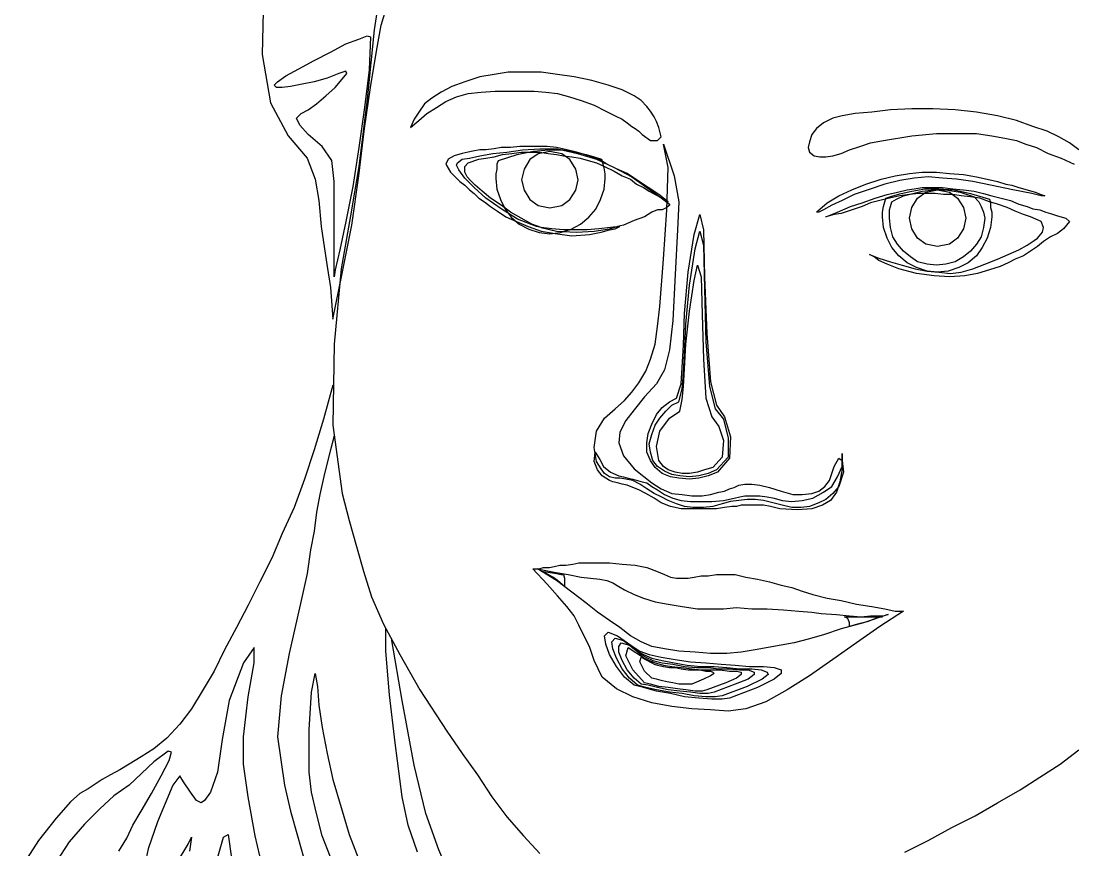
# Model space of a CAD drawing. Header units: millimetres. Extents: x -1576.77 to -1576.16, y 1849.65 to 1851.33.
# Drawn here: x -1576.5653 to -1576.3948, y 1851.0881 to 1851.2225 of the extents above; entities that cross this region are included whole.
import ezdxf

# ---------------------------------------------------------------- set-up
doc = ezdxf.new("R2010")
doc.units = ezdxf.units.MM
doc.header["$LTSCALE"] = 10
doc.layers.add('Humanos', color=2, linetype='Continuous')

msp = doc.modelspace()

# ---------------------------------------------------------------- linework, layer by layer
at = {"layer": 'Humanos'}
for points in [[(-1576.52601, 1851.22637), (-1576.5262, 1851.21702), (-1576.52486, 1851.2092), (-1576.522, 1851.20386), (-1576.51894, 1851.20023), (-1576.51762, 1851.1968), (-1576.51704, 1851.19337), (-1576.51665, 1851.18917), (-1576.51608, 1851.18555), (-1576.5157, 1851.18268), (-1576.51513, 1851.17925), (-1576.51475, 1851.1741)], [(-1576.50731, 1851.22599), (-1576.50807, 1851.22103), (-1576.50921, 1851.20977), (-1576.51055, 1851.19889), (-1576.51189, 1851.19088), (-1576.51342, 1851.1823), (-1576.51456, 1851.17009), (-1576.51475, 1851.15692), (-1576.51322, 1851.14586), (-1576.51208, 1851.14147), (-1576.51093, 1851.13728), (-1576.50979, 1851.13327), (-1576.50846, 1851.12907), (-1576.50655, 1851.12468), (-1576.50388, 1851.11972), (-1576.50063, 1851.114), (-1576.49625, 1851.10733), (-1576.49376, 1851.1037), (-1576.49128, 1851.10026), (-1576.48899, 1851.09664), (-1576.48652, 1851.0934), (-1576.48384, 1851.09034), (-1576.48117, 1851.08748)], [(-1576.51475, 1851.1741), (-1576.51322, 1851.18154), (-1576.5117, 1851.18936), (-1576.51055, 1851.19737), (-1576.5096, 1851.20501), (-1576.50864, 1851.21168), (-1576.50769, 1851.2176), (-1576.50693, 1851.22179), (-1576.50617, 1851.22427)], [(-1576.50864, 1851.21989), (-1576.50884, 1851.21454), (-1576.5096, 1851.20844), (-1576.51055, 1851.20195), (-1576.5115, 1851.19565), (-1576.51265, 1851.18993), (-1576.51361, 1851.18535), (-1576.51437, 1851.18211), (-1576.51456, 1851.18097), (-1576.51456, 1851.1905), (-1576.51456, 1851.19642), (-1576.51494, 1851.19985), (-1576.51647, 1851.20214), (-1576.51876, 1851.20405), (-1576.52009, 1851.20558), (-1576.52066, 1851.20672), (-1576.5199, 1851.20748), (-1576.51876, 1851.20805), (-1576.51742, 1851.20901), (-1576.5159, 1851.21034), (-1576.51437, 1851.21168), (-1576.51322, 1851.21302), (-1576.51246, 1851.21397), (-1576.51265, 1851.21435), (-1576.51379, 1851.21397), (-1576.5157, 1851.21321), (-1576.5178, 1851.21263), (-1576.51971, 1851.21225), (-1576.52162, 1851.21187), (-1576.52295, 1851.21168), (-1576.52391, 1851.21168), (-1576.52429, 1851.21206), (-1576.52372, 1851.21263), (-1576.52238, 1851.21359), (-1576.52028, 1851.21473), (-1576.5178, 1851.21607), (-1576.51513, 1851.2174), (-1576.51265, 1851.21874), (-1576.51055, 1851.2195), (-1576.50921, 1851.22008), (-1576.50864, 1851.21989)], [(-1576.50216, 1851.20519), (-1576.50082, 1851.20634), (-1576.49949, 1851.20748), (-1576.49796, 1851.20844), (-1576.49643, 1851.20939), (-1576.49472, 1851.21016), (-1576.49281, 1851.21073), (-1576.49071, 1851.21092), (-1576.48842, 1851.21111), (-1576.48613, 1851.21111), (-1576.48403, 1851.21111), (-1576.48212, 1851.21111), (-1576.48022, 1851.21092), (-1576.47831, 1851.21073), (-1576.4764, 1851.21016), (-1576.4745, 1851.20958), (-1576.47239, 1851.20882), (-1576.47049, 1851.20787), (-1576.46897, 1851.2071), (-1576.46783, 1851.20653), (-1576.46706, 1851.20596), (-1576.4663, 1851.20538), (-1576.46573, 1851.20501), (-1576.46516, 1851.20462), (-1576.46459, 1851.20405), (-1576.46325, 1851.20309), (-1576.4621, 1851.20309), (-1576.46153, 1851.20367), (-1576.46191, 1851.20519), (-1576.4623, 1851.20615), (-1576.46267, 1851.20691), (-1576.46325, 1851.20787), (-1576.46382, 1851.20863), (-1576.46477, 1851.20958), (-1576.46591, 1851.21034), (-1576.46783, 1851.2113), (-1576.47011, 1851.21206), (-1576.47278, 1851.21282), (-1576.47564, 1851.2134), (-1576.47831, 1851.21378), (-1576.48098, 1851.21416), (-1576.48366, 1851.21416), (-1576.48632, 1851.21416), (-1576.48861, 1851.21378), (-1576.4909, 1851.2134), (-1576.49338, 1851.21263), (-1576.49548, 1851.21187), (-1576.4972, 1851.21092), (-1576.49872, 1851.20996), (-1576.49987, 1851.20901), (-1576.50082, 1851.20767), (-1576.50159, 1851.20653), (-1576.50216, 1851.20519)], [(-1576.3938, 1851.20157), (-1576.39533, 1851.20272), (-1576.39704, 1851.20367), (-1576.39896, 1851.20462), (-1576.40124, 1851.20538), (-1576.40391, 1851.20634), (-1576.40697, 1851.2071), (-1576.4104, 1851.20767), (-1576.41383, 1851.20805), (-1576.41746, 1851.20825), (-1576.42089, 1851.20825), (-1576.42433, 1851.20805), (-1576.42738, 1851.20767), (-1576.43005, 1851.20748), (-1576.43215, 1851.2071), (-1576.43367, 1851.20672), (-1576.4352, 1851.20596), (-1576.43635, 1851.20501), (-1576.43711, 1851.20405), (-1576.43749, 1851.2029), (-1576.43768, 1851.20195), (-1576.43749, 1851.20118), (-1576.43673, 1851.20061)], [(-1576.43673, 1851.20061), (-1576.43578, 1851.20043), (-1576.43482, 1851.20043), (-1576.43367, 1851.20061), (-1576.43234, 1851.201), (-1576.431, 1851.20157), (-1576.42929, 1851.20214), (-1576.42757, 1851.20272), (-1576.42547, 1851.20309), (-1576.42089, 1851.20386), (-1576.41689, 1851.20424), (-1576.41345, 1851.20424), (-1576.4104, 1851.20424), (-1576.40792, 1851.20386), (-1576.40582, 1851.20347), (-1576.40391, 1851.20309), (-1576.40239, 1851.20252), (-1576.40067, 1851.20195), (-1576.39876, 1851.201), (-1576.39667, 1851.20023), (-1576.39456, 1851.19928)], [(-1576.46039, 1851.19317), (-1576.46191, 1851.19432), (-1576.46363, 1851.19546), (-1576.46534, 1851.1966), (-1576.46706, 1851.19775), (-1576.46878, 1851.19852), (-1576.47031, 1851.19928), (-1576.47164, 1851.20004), (-1576.47278, 1851.20043), (-1576.47393, 1851.20081), (-1576.47526, 1851.20118), (-1576.47679, 1851.20157), (-1576.4785, 1851.20195), (-1576.48003, 1851.20214), (-1576.48174, 1851.20214), (-1576.48308, 1851.20214), (-1576.48441, 1851.20214), (-1576.48594, 1851.20195), (-1576.48747, 1851.20195), (-1576.48861, 1851.20176), (-1576.48995, 1851.20157), (-1576.4909, 1851.20157), (-1576.49205, 1851.20138), (-1576.49281, 1851.20118), (-1576.49376, 1851.201), (-1576.4951, 1851.20061), (-1576.49605, 1851.20004), (-1576.49643, 1851.19928), (-1576.49567, 1851.19794), (-1576.49491, 1851.19718), (-1576.49414, 1851.19642), (-1576.49338, 1851.19585), (-1576.49262, 1851.19508), (-1576.49185, 1851.19451), (-1576.4911, 1851.19374), (-1576.49014, 1851.19317), (-1576.48918, 1851.19241), (-1576.48804, 1851.19165), (-1576.4867, 1851.1907), (-1576.48498, 1851.18993), (-1576.48308, 1851.18917), (-1576.48098, 1851.18841), (-1576.47869, 1851.18802), (-1576.47602, 1851.18764), (-1576.47316, 1851.18784), (-1576.47125, 1851.18821), (-1576.46992, 1851.18859), (-1576.46897, 1851.18879), (-1576.4682, 1851.18917), (-1576.46974, 1851.18898), (-1576.47164, 1851.18879), (-1576.47354, 1851.18859), (-1576.47545, 1851.18859), (-1576.47736, 1851.18859), (-1576.47926, 1851.18879), (-1576.48098, 1851.18898), (-1576.48251, 1851.18955), (-1576.48423, 1851.1905), (-1576.48594, 1851.19145), (-1576.48747, 1851.1926), (-1576.48918, 1851.19374), (-1576.49052, 1851.19489), (-1576.49167, 1851.19585), (-1576.49243, 1851.1966), (-1576.493, 1851.19718), (-1576.49338, 1851.19794), (-1576.49338, 1851.19889), (-1576.49281, 1851.19947), (-1576.4911, 1851.20004), (-1576.48995, 1851.20023), (-1576.48861, 1851.20043), (-1576.48727, 1851.20081), (-1576.48575, 1851.201), (-1576.48423, 1851.20118), (-1576.4827, 1851.20118), (-1576.48117, 1851.20118), (-1576.47983, 1851.201), (-1576.4785, 1851.20081), (-1576.47736, 1851.20061), (-1576.47602, 1851.20043), (-1576.47468, 1851.20023), (-1576.47335, 1851.19985), (-1576.47202, 1851.19947), (-1576.47069, 1851.19889), (-1576.46916, 1851.19814), (-1576.46783, 1851.19737), (-1576.46649, 1851.1968), (-1576.46554, 1851.19603), (-1576.46439, 1851.19546), (-1576.46344, 1851.19489), (-1576.46248, 1851.19432), (-1576.46134, 1851.19374), (-1576.46039, 1851.19317)], [(-1576.48098, 1851.18898), (-1576.48174, 1851.18917), (-1576.4848, 1851.19031), (-1576.48747, 1851.19203), (-1576.48995, 1851.19374), (-1576.49185, 1851.19546), (-1576.49338, 1851.19699), (-1576.49434, 1851.19832), (-1576.49472, 1851.19909), (-1576.49453, 1851.19947), (-1576.49376, 1851.20004), (-1576.49262, 1851.20023), (-1576.4909, 1851.20061), (-1576.48881, 1851.201), (-1576.48652, 1851.20118), (-1576.48403, 1851.20157), (-1576.48117, 1851.20176), (-1576.47831, 1851.20176), (-1576.47507, 1851.201), (-1576.47202, 1851.20004), (-1576.46916, 1851.19871), (-1576.4663, 1851.19718), (-1576.46382, 1851.19546), (-1576.46172, 1851.19394)], [(-1576.48795, 1851.1998), (-1576.48815, 1851.19923), (-1576.48815, 1851.19846), (-1576.48833, 1851.1977), (-1576.48833, 1851.19694), (-1576.48815, 1851.19522), (-1576.48758, 1851.1935), (-1576.48681, 1851.19198), (-1576.48586, 1851.19064), (-1576.48452, 1851.1895), (-1576.483, 1851.18873), (-1576.48128, 1851.18816), (-1576.47956, 1851.18797), (-1576.47785, 1851.18816), (-1576.47613, 1851.18873), (-1576.4746, 1851.1895), (-1576.47327, 1851.19064), (-1576.47212, 1851.19198), (-1576.47136, 1851.1935), (-1576.47078, 1851.19522), (-1576.47059, 1851.19694), (-1576.47059, 1851.1977), (-1576.47078, 1851.19865), (-1576.47098, 1851.19942), (-1576.47116, 1851.19999), (-1576.47231, 1851.20037), (-1576.47365, 1851.20075), (-1576.47536, 1851.20114), (-1576.47746, 1851.20152), (-1576.47975, 1851.20152), (-1576.48223, 1851.20132), (-1576.4849, 1851.20075), (-1576.48795, 1851.1998)], [(-1576.47499, 1851.19674), (-1576.47536, 1851.19846), (-1576.47631, 1851.19999), (-1576.47765, 1851.20094), (-1576.47956, 1851.20132), (-1576.48146, 1851.20094), (-1576.4828, 1851.19999), (-1576.48375, 1851.19846), (-1576.48414, 1851.19674), (-1576.48375, 1851.19503), (-1576.4828, 1851.1935), (-1576.48146, 1851.19255), (-1576.47956, 1851.19217), (-1576.47765, 1851.19255), (-1576.47631, 1851.1935), (-1576.47536, 1851.19503), (-1576.47499, 1851.19674)], [(-1576.46115, 1851.20252), (-1576.45943, 1851.19737), (-1576.45867, 1851.19317), (-1576.45886, 1851.18859), (-1576.45924, 1851.18135), (-1576.45962, 1851.17391), (-1576.46019, 1851.16913), (-1576.46096, 1851.16589), (-1576.4623, 1851.16361), (-1576.4642, 1851.1615), (-1576.46591, 1851.15941), (-1576.46725, 1851.15769), (-1576.4682, 1851.15578), (-1576.4684, 1851.15406), (-1576.46763, 1851.15197), (-1576.46591, 1851.14987), (-1576.46305, 1851.14758), (-1576.46153, 1851.14662), (-1576.45981, 1851.14586), (-1576.4581, 1851.14567), (-1576.45657, 1851.14548), (-1576.45485, 1851.14548), (-1576.45352, 1851.14567), (-1576.45218, 1851.14605), (-1576.45123, 1851.14624), (-1576.45046, 1851.14662), (-1576.4497, 1851.14681), (-1576.44894, 1851.14719), (-1576.44798, 1851.14739), (-1576.44684, 1851.14739), (-1576.44551, 1851.14719), (-1576.44398, 1851.14681), (-1576.44207, 1851.14624), (-1576.44016, 1851.14567), (-1576.43864, 1851.14567), (-1576.43711, 1851.14586), (-1576.43596, 1851.14624), (-1576.43501, 1851.14701), (-1576.43424, 1851.14796), (-1576.43387, 1851.1491), (-1576.43349, 1851.15025), (-1576.43272, 1851.15159), (-1576.43215, 1851.1512), (-1576.43195, 1851.1493), (-1576.43272, 1851.14701), (-1576.43367, 1851.14586), (-1576.43482, 1851.1449), (-1576.43596, 1851.14433), (-1576.43749, 1851.14376), (-1576.43882, 1851.14357), (-1576.44035, 1851.14357), (-1576.44188, 1851.14395), (-1576.4434, 1851.14433), (-1576.44493, 1851.14472), (-1576.44627, 1851.1449), (-1576.4476, 1851.1449), (-1576.44894, 1851.14472), (-1576.45027, 1851.14453), (-1576.45161, 1851.14415), (-1576.45314, 1851.14376), (-1576.45466, 1851.14357), (-1576.45638, 1851.14357), (-1576.45772, 1851.14376), (-1576.45905, 1851.14415), (-1576.46039, 1851.14472), (-1576.46153, 1851.14529), (-1576.46267, 1851.14586), (-1576.46382, 1851.14662), (-1576.46496, 1851.14739), (-1576.46611, 1851.14796), (-1576.46725, 1851.14815), (-1576.4682, 1851.14834), (-1576.46897, 1851.14834), (-1576.46992, 1851.14853), (-1576.47069, 1851.1491), (-1576.47125, 1851.14987), (-1576.47202, 1851.15102), (-1576.47239, 1851.1533), (-1576.47202, 1851.15597), (-1576.47069, 1851.15807), (-1576.46897, 1851.1596), (-1576.46745, 1851.16093), (-1576.4663, 1851.16227), (-1576.46516, 1851.16379), (-1576.46401, 1851.1657), (-1576.46325, 1851.16761), (-1576.46248, 1851.17009), (-1576.4621, 1851.17295), (-1576.46172, 1851.1762), (-1576.46115, 1851.18383), (-1576.46058, 1851.19184), (-1576.46039, 1851.19871), (-1576.46115, 1851.20252)], [(-1576.43615, 1851.19165), (-1576.43463, 1851.19299), (-1576.43272, 1851.19413), (-1576.43063, 1851.19508), (-1576.42834, 1851.19603), (-1576.42585, 1851.1968), (-1576.42356, 1851.19737), (-1576.42127, 1851.19775), (-1576.41918, 1851.19794), (-1576.41689, 1851.19794), (-1576.41479, 1851.19775), (-1576.4125, 1851.19757), (-1576.4104, 1851.19718), (-1576.40868, 1851.1968), (-1576.40697, 1851.19642), (-1576.40563, 1851.19603), (-1576.40468, 1851.19585), (-1576.40353, 1851.19546), (-1576.40219, 1851.19508), (-1576.40086, 1851.1947), (-1576.39991, 1851.19432), (-1576.39933, 1851.19413), (-1576.39991, 1851.19413), (-1576.40143, 1851.19451), (-1576.40448, 1851.19508), (-1576.40811, 1851.19585), (-1576.41097, 1851.19642), (-1576.41364, 1851.1968), (-1576.41593, 1851.19699), (-1576.41822, 1851.19718), (-1576.42051, 1851.19699), (-1576.4228, 1851.1966), (-1576.42528, 1851.19603), (-1576.42795, 1851.19508), (-1576.43024, 1851.19432), (-1576.43215, 1851.19337), (-1576.43387, 1851.1926), (-1576.4352, 1851.19184), (-1576.43596, 1851.19145), (-1576.43635, 1851.19145), (-1576.43615, 1851.19165)], [(-1576.43482, 1851.1907), (-1576.43291, 1851.19145), (-1576.43081, 1851.19241), (-1576.42891, 1851.19299), (-1576.4268, 1851.19374), (-1576.4249, 1851.19432), (-1576.42318, 1851.1947), (-1576.42165, 1851.19508), (-1576.42051, 1851.19528), (-1576.41918, 1851.19546), (-1576.41765, 1851.19546), (-1576.41593, 1851.19546), (-1576.41421, 1851.19528), (-1576.4125, 1851.19508), (-1576.41078, 1851.19489), (-1576.40926, 1851.19451), (-1576.40792, 1851.19413), (-1576.4064, 1851.19374), (-1576.40487, 1851.19337), (-1576.40353, 1851.19279), (-1576.40219, 1851.19241), (-1576.40124, 1851.19203), (-1576.4001, 1851.19184), (-1576.39914, 1851.19145), (-1576.39838, 1851.19127), (-1576.39724, 1851.19088), (-1576.3959, 1851.1905), (-1576.39533, 1851.18993), (-1576.39628, 1851.18879), (-1576.39724, 1851.18802), (-1576.39838, 1851.18745), (-1576.39953, 1851.18669), (-1576.40048, 1851.18593), (-1576.40162, 1851.18516), (-1576.40277, 1851.1844), (-1576.40411, 1851.18383), (-1576.40525, 1851.18326), (-1576.40658, 1851.18268), (-1576.4083, 1851.18211), (-1576.41021, 1851.18154), (-1576.41231, 1851.18115), (-1576.41479, 1851.18097), (-1576.41727, 1851.18115), (-1576.42013, 1851.18154), (-1576.42299, 1851.1823), (-1576.4249, 1851.18306), (-1576.42623, 1851.18364), (-1576.427, 1851.18421), (-1576.42776, 1851.18459), (-1576.42623, 1851.18401), (-1576.42433, 1851.18344), (-1576.42242, 1851.18287), (-1576.42032, 1851.1823), (-1576.41841, 1851.18192), (-1576.4165, 1851.18173), (-1576.4146, 1851.18154), (-1576.41288, 1851.18173), (-1576.41097, 1851.1823), (-1576.40906, 1851.18306), (-1576.40697, 1851.18383), (-1576.40525, 1851.18459), (-1576.40353, 1851.18535), (-1576.40219, 1851.18612), (-1576.40105, 1851.18688), (-1576.40048, 1851.18726), (-1576.39971, 1851.18821), (-1576.39953, 1851.18898), (-1576.39991, 1851.18993), (-1576.40162, 1851.1907), (-1576.40277, 1851.19108), (-1576.40411, 1851.19165), (-1576.40544, 1851.19222), (-1576.40697, 1851.19279), (-1576.4083, 1851.19317), (-1576.40983, 1851.19374), (-1576.41135, 1851.19394), (-1576.41288, 1851.19413), (-1576.41421, 1851.19432), (-1576.41574, 1851.19432), (-1576.41707, 1851.19451), (-1576.41841, 1851.19451), (-1576.41975, 1851.19451), (-1576.42127, 1851.19432), (-1576.4228, 1851.19413), (-1576.42451, 1851.19374), (-1576.42605, 1851.19337), (-1576.42757, 1851.19299), (-1576.42891, 1851.19241), (-1576.43005, 1851.19203), (-1576.4312, 1851.19165), (-1576.43234, 1851.19127), (-1576.43349, 1851.19108), (-1576.43482, 1851.1907)], [(-1576.4083, 1851.19356), (-1576.40811, 1851.19299), (-1576.40811, 1851.19222), (-1576.40792, 1851.19145), (-1576.40792, 1851.1907), (-1576.40811, 1851.18898), (-1576.40868, 1851.18726), (-1576.40945, 1851.18573), (-1576.4104, 1851.1844), (-1576.41174, 1851.18326), (-1576.41326, 1851.18249), (-1576.41498, 1851.18192), (-1576.4167, 1851.18173), (-1576.41841, 1851.18192), (-1576.42013, 1851.18249), (-1576.42165, 1851.18326), (-1576.42299, 1851.1844), (-1576.42414, 1851.18573), (-1576.4249, 1851.18726), (-1576.42547, 1851.18898), (-1576.42566, 1851.1907), (-1576.42566, 1851.19145), (-1576.42547, 1851.19241), (-1576.42528, 1851.19317), (-1576.42509, 1851.19374), (-1576.42394, 1851.19413), (-1576.42261, 1851.19451), (-1576.42089, 1851.19489), (-1576.41879, 1851.19528), (-1576.4165, 1851.19528), (-1576.41403, 1851.19508), (-1576.41135, 1851.19451), (-1576.4083, 1851.19356)], [(-1576.42451, 1851.1905), (-1576.42451, 1851.19127), (-1576.42451, 1851.19184), (-1576.42433, 1851.19241), (-1576.42414, 1851.19317), (-1576.42337, 1851.19356), (-1576.42223, 1851.19413), (-1576.4207, 1851.19451), (-1576.41918, 1851.19489), (-1576.41727, 1851.19508), (-1576.41536, 1851.19508), (-1576.41307, 1851.1947), (-1576.41078, 1851.19394), (-1576.41002, 1851.19317), (-1576.40963, 1851.19241), (-1576.40926, 1851.19145), (-1576.40906, 1851.1905), (-1576.40926, 1851.18898), (-1576.40963, 1851.18745), (-1576.4104, 1851.1863), (-1576.41135, 1851.18516), (-1576.4125, 1851.18421), (-1576.41383, 1851.18344), (-1576.41536, 1851.18306), (-1576.41689, 1851.18287), (-1576.41841, 1851.18306), (-1576.41994, 1851.18344), (-1576.42108, 1851.18421), (-1576.42223, 1851.18516), (-1576.42318, 1851.1863), (-1576.42394, 1851.18745), (-1576.42433, 1851.18898), (-1576.42451, 1851.1905)], [(-1576.42127, 1851.1905), (-1576.42089, 1851.19222), (-1576.41994, 1851.19374), (-1576.41861, 1851.1947), (-1576.4167, 1851.19508), (-1576.41479, 1851.1947), (-1576.41345, 1851.19374), (-1576.4125, 1851.19222), (-1576.41212, 1851.1905), (-1576.4125, 1851.18879), (-1576.41345, 1851.18726), (-1576.41479, 1851.1863), (-1576.4167, 1851.18593), (-1576.41861, 1851.1863), (-1576.41994, 1851.18726), (-1576.42089, 1851.18879), (-1576.42127, 1851.1905)], [(-1576.46172, 1851.19394), (-1576.46172, 1851.19394), (-1576.46019, 1851.19279), (-1576.46019, 1851.1926), (-1576.46058, 1851.19222), (-1576.46134, 1851.19184), (-1576.4621, 1851.19184), (-1576.46305, 1851.19145), (-1576.4642, 1851.1907), (-1576.46591, 1851.19013), (-1576.46763, 1851.18936), (-1576.46859, 1851.18917), (-1576.46859, 1851.18917)], [(-1576.45256, 1851.16017), (-1576.45123, 1851.15826), (-1576.45027, 1851.15502), (-1576.45046, 1851.15159), (-1576.45237, 1851.1493), (-1576.4539, 1851.14873), (-1576.45543, 1851.14834), (-1576.45695, 1851.14815), (-1576.45867, 1851.14834), (-1576.46001, 1851.14853), (-1576.46134, 1851.1491), (-1576.46248, 1851.15005), (-1576.46325, 1851.1512), (-1576.46382, 1851.15254), (-1576.46382, 1851.15406), (-1576.46363, 1851.15559), (-1576.46305, 1851.15712), (-1576.4623, 1851.15864), (-1576.46134, 1851.15978), (-1576.46019, 1851.16074), (-1576.45905, 1851.16132), (-1576.45829, 1851.16361), (-1576.4581, 1851.16627), (-1576.4579, 1851.1699), (-1576.45772, 1851.17505), (-1576.45714, 1851.18173), (-1576.45619, 1851.18784), (-1576.45523, 1851.19108), (-1576.45466, 1851.18859), (-1576.45447, 1851.18097), (-1576.45409, 1851.17181), (-1576.45352, 1851.16398), (-1576.45256, 1851.16017)], [(-1576.48098, 1851.18898), (-1576.48098, 1851.18898), (-1576.4785, 1851.18841), (-1576.47526, 1851.18821), (-1576.47239, 1851.18841), (-1576.46992, 1851.18879), (-1576.46859, 1851.18917), (-1576.46859, 1851.18917)], [(-1576.45275, 1851.1596), (-1576.45142, 1851.15788), (-1576.45066, 1851.15483), (-1576.45066, 1851.15177), (-1576.45256, 1851.14968), (-1576.4539, 1851.1491), (-1576.45543, 1851.14873), (-1576.45695, 1851.14853), (-1576.45847, 1851.14873), (-1576.45981, 1851.14891), (-1576.46096, 1851.14948), (-1576.4621, 1851.15025), (-1576.46287, 1851.1512), (-1576.46325, 1851.15254), (-1576.46344, 1851.15388), (-1576.46305, 1851.1554), (-1576.46248, 1851.15692), (-1576.46172, 1851.15807), (-1576.46076, 1851.15921), (-1576.45981, 1851.16017), (-1576.45867, 1851.16074), (-1576.4581, 1851.16284), (-1576.4579, 1851.16532), (-1576.45772, 1851.16856), (-1576.45752, 1851.17333), (-1576.45695, 1851.17963), (-1576.456, 1851.18555), (-1576.45523, 1851.18841), (-1576.45466, 1851.18612), (-1576.45447, 1851.17906), (-1576.45428, 1851.17047), (-1576.45371, 1851.16322), (-1576.45275, 1851.1596)], [(-1576.45847, 1851.15921), (-1576.4581, 1851.16112), (-1576.4579, 1851.16322), (-1576.45772, 1851.16608), (-1576.45752, 1851.17009), (-1576.45695, 1851.17543), (-1576.45619, 1851.18039), (-1576.45561, 1851.18287), (-1576.45504, 1851.18097), (-1576.45485, 1851.17486), (-1576.45466, 1851.16761), (-1576.45428, 1851.16132), (-1576.45332, 1851.15826), (-1576.45218, 1851.15674), (-1576.45142, 1851.15445), (-1576.45161, 1851.15177), (-1576.45314, 1851.15005), (-1576.45447, 1851.14968), (-1576.45561, 1851.1493), (-1576.45695, 1851.1491), (-1576.4581, 1851.1491), (-1576.45924, 1851.1493), (-1576.46039, 1851.14968), (-1576.46115, 1851.15025), (-1576.46191, 1851.1512), (-1576.4623, 1851.15349), (-1576.46172, 1851.15597), (-1576.46019, 1851.15807), (-1576.45847, 1851.15921)], [(-1576.51475, 1851.16341), (-1576.51475, 1851.16341), (-1576.51628, 1851.15788), (-1576.5178, 1851.15292), (-1576.51933, 1851.14815), (-1576.52105, 1851.14357), (-1576.52295, 1851.13937), (-1576.52467, 1851.13537), (-1576.52658, 1851.13155), (-1576.52849, 1851.12773), (-1576.53039, 1851.12411), (-1576.5323, 1851.12049), (-1576.53402, 1851.11706), (-1576.53593, 1851.11381), (-1576.53765, 1851.11094), (-1576.53955, 1851.10847), (-1576.54165, 1851.10618), (-1576.54375, 1851.10446), (-1576.54585, 1851.10313), (-1576.54775, 1851.10198), (-1576.54928, 1851.10103), (-1576.55081, 1851.10026), (-1576.55215, 1851.0995), (-1576.55329, 1851.09874), (-1576.55444, 1851.09798), (-1576.55577, 1851.09721), (-1576.5573, 1851.09588), (-1576.55959, 1851.0932), (-1576.56245, 1851.08958), (-1576.56531, 1851.08519)], [(-1576.51456, 1851.15521), (-1576.51513, 1851.15292), (-1576.51608, 1851.1491), (-1576.51685, 1851.14567), (-1576.51742, 1851.14281), (-1576.5178, 1851.13975), (-1576.51837, 1851.1367), (-1576.51894, 1851.13289), (-1576.5199, 1851.1285), (-1576.52181, 1851.11992), (-1576.52314, 1851.11305), (-1576.52372, 1851.10637), (-1576.52257, 1851.09855), (-1576.52162, 1851.09435), (-1576.52048, 1851.09034), (-1576.51952, 1851.08691)], [(-1576.47221, 1851.15254), (-1576.47144, 1851.15139), (-1576.47088, 1851.15025), (-1576.46974, 1851.1493), (-1576.4684, 1851.14873), (-1576.46763, 1851.14853), (-1576.46687, 1851.14834), (-1576.46611, 1851.14815), (-1576.46534, 1851.14796), (-1576.46459, 1851.14777), (-1576.46382, 1851.14758), (-1576.46305, 1851.14701), (-1576.4621, 1851.14644), (-1576.46096, 1851.14567), (-1576.45962, 1851.1451), (-1576.45829, 1851.14472), (-1576.45676, 1851.14453), (-1576.45504, 1851.14453), (-1576.45332, 1851.14453), (-1576.45142, 1851.14472), (-1576.4497, 1851.1451), (-1576.44875, 1851.14529), (-1576.44798, 1851.14548), (-1576.44722, 1851.14548), (-1576.44627, 1851.14548), (-1576.44551, 1851.14548), (-1576.44436, 1851.14529), (-1576.44322, 1851.1451), (-1576.44188, 1851.14472), (-1576.44035, 1851.14453), (-1576.43864, 1851.14472), (-1576.43692, 1851.1451), (-1576.4352, 1851.14605), (-1576.43387, 1851.14701), (-1576.43291, 1851.14853), (-1576.43215, 1851.15025), (-1576.43215, 1851.15234), (-1576.43215, 1851.14987), (-1576.43253, 1851.14777), (-1576.4331, 1851.14605), (-1576.43406, 1851.14472), (-1576.43539, 1851.14395), (-1576.43711, 1851.14338), (-1576.4394, 1851.14319), (-1576.44226, 1851.14338), (-1576.44379, 1851.14376), (-1576.44493, 1851.14395), (-1576.44608, 1851.14395), (-1576.44703, 1851.14395), (-1576.44779, 1851.14395), (-1576.44856, 1851.14395), (-1576.44932, 1851.14376), (-1576.45008, 1851.14376), (-1576.45123, 1851.14357), (-1576.45256, 1851.14338), (-1576.45447, 1851.14338), (-1576.45638, 1851.14338), (-1576.45829, 1851.14338), (-1576.46001, 1851.14376), (-1576.46153, 1851.14433), (-1576.46267, 1851.1451), (-1576.46401, 1851.14586), (-1576.46516, 1851.14644), (-1576.46611, 1851.14681), (-1576.46706, 1851.14719), (-1576.46783, 1851.14739), (-1576.46859, 1851.14758), (-1576.46935, 1851.14777), (-1576.46992, 1851.14796), (-1576.47106, 1851.14873), (-1576.47182, 1851.14968), (-1576.47239, 1851.15102), (-1576.47221, 1851.15254)], [(-1576.48232, 1851.13365), (-1576.48137, 1851.13365), (-1576.4806, 1851.13384), (-1576.47965, 1851.13384), (-1576.47888, 1851.13403), (-1576.47793, 1851.13422), (-1576.47697, 1851.13422), (-1576.47583, 1851.13441), (-1576.47488, 1851.1346), (-1576.47354, 1851.1346), (-1576.47182, 1851.1346), (-1576.46992, 1851.1346), (-1576.46783, 1851.13441), (-1576.46573, 1851.13422), (-1576.46382, 1851.13384), (-1576.4623, 1851.13327), (-1576.46096, 1851.1327), (-1576.46001, 1851.13231), (-1576.45905, 1851.13212), (-1576.4581, 1851.13212), (-1576.45714, 1851.13212), (-1576.45619, 1851.13231), (-1576.45504, 1851.13251), (-1576.4539, 1851.13251), (-1576.45256, 1851.1327), (-1576.45103, 1851.1327), (-1576.44951, 1851.1327), (-1576.44779, 1851.13231), (-1576.44588, 1851.13194), (-1576.44398, 1851.13155), (-1576.44207, 1851.13098), (-1576.44035, 1851.1306), (-1576.43864, 1851.13002), (-1576.43692, 1851.12945), (-1576.43463, 1851.12888), (-1576.43234, 1851.1285), (-1576.42986, 1851.12793), (-1576.42738, 1851.12754), (-1576.42528, 1851.12716), (-1576.42356, 1851.12678), (-1576.42223, 1851.12678), (-1576.42605, 1851.1243), (-1576.42986, 1851.12163), (-1576.43367, 1851.11896), (-1576.43749, 1851.11629), (-1576.44111, 1851.114), (-1576.44455, 1851.11209), (-1576.44779, 1851.11094), (-1576.45066, 1851.11057), (-1576.45352, 1851.11076), (-1576.45657, 1851.11094), (-1576.45981, 1851.11133), (-1576.46305, 1851.1119), (-1576.46611, 1851.11286), (-1576.46878, 1851.11419), (-1576.47106, 1851.11609), (-1576.47239, 1851.11877), (-1576.47316, 1851.12106), (-1576.47411, 1851.12296), (-1576.47488, 1851.1245), (-1576.47564, 1851.12602), (-1576.47679, 1851.12754), (-1576.47831, 1851.12926), (-1576.48003, 1851.13117), (-1576.48232, 1851.13365)], [(-1576.48155, 1851.13365), (-1576.47888, 1851.13308), (-1576.47659, 1851.1327), (-1576.4745, 1851.13231), (-1576.47297, 1851.13212), (-1576.47144, 1851.13194), (-1576.47031, 1851.13174), (-1576.46935, 1851.13136), (-1576.4684, 1851.13079), (-1576.46745, 1851.13022), (-1576.46591, 1851.12945), (-1576.46439, 1851.12888), (-1576.46248, 1851.12831), (-1576.46039, 1851.12793), (-1576.4581, 1851.12754), (-1576.45561, 1851.12716), (-1576.45314, 1851.12716), (-1576.45142, 1851.12716), (-1576.44932, 1851.12736), (-1576.44684, 1851.12716), (-1576.44436, 1851.12716), (-1576.44169, 1851.12697), (-1576.43921, 1851.12678), (-1576.43711, 1851.12659), (-1576.43558, 1851.1264), (-1576.4331, 1851.12621), (-1576.431, 1851.12602), (-1576.42909, 1851.12583), (-1576.42757, 1851.12602), (-1576.42643, 1851.12602), (-1576.42547, 1851.12602), (-1576.4249, 1851.12621), (-1576.42471, 1851.12621), (-1576.42871, 1851.12487), (-1576.43234, 1851.12392), (-1576.4352, 1851.12296), (-1576.43768, 1851.12221), (-1576.43997, 1851.12163), (-1576.44207, 1851.12125), (-1576.44417, 1851.12087), (-1576.44627, 1851.12049), (-1576.44856, 1851.1201), (-1576.45085, 1851.11992), (-1576.45352, 1851.11992), (-1576.456, 1851.1201), (-1576.45867, 1851.12029), (-1576.46096, 1851.12067), (-1576.46305, 1851.12106), (-1576.46477, 1851.12182), (-1576.46649, 1851.12278), (-1576.4682, 1851.12411), (-1576.46992, 1851.12525), (-1576.47182, 1851.12659), (-1576.47373, 1851.12812), (-1576.47602, 1851.12983), (-1576.4785, 1851.13174), (-1576.48155, 1851.13365)], [(-1576.48098, 1851.13327), (-1576.47983, 1851.13308), (-1576.4785, 1851.13289), (-1576.47774, 1851.1327), (-1576.47736, 1851.1327), (-1576.47717, 1851.13212), (-1576.47717, 1851.13155), (-1576.47717, 1851.13098), (-1576.47717, 1851.13079), (-1576.47831, 1851.13174), (-1576.47908, 1851.13231), (-1576.47983, 1851.1327), (-1576.48098, 1851.13327)], [(-1576.42566, 1851.12583), (-1576.42662, 1851.12564), (-1576.42814, 1851.12507), (-1576.42967, 1851.12468), (-1576.431, 1851.1243), (-1576.431, 1851.12487), (-1576.4312, 1851.12545), (-1576.43138, 1851.12564), (-1576.43177, 1851.12583), (-1576.4312, 1851.12583), (-1576.43043, 1851.12583), (-1576.42948, 1851.12583), (-1576.42871, 1851.12583), (-1576.42795, 1851.12583), (-1576.427, 1851.12583), (-1576.42623, 1851.12583), (-1576.42566, 1851.12583)], [(-1576.50101, 1851.08767), (-1576.50254, 1851.09206), (-1576.50349, 1851.09664), (-1576.50464, 1851.10542), (-1576.50559, 1851.11323), (-1576.50617, 1851.12029), (-1576.50617, 1851.12392), (-1576.50617, 1851.12392)], [(-1576.46591, 1851.12087), (-1576.46496, 1851.12029), (-1576.46344, 1851.11972), (-1576.46153, 1851.11934), (-1576.45924, 1851.11896), (-1576.45676, 1851.11858), (-1576.45428, 1851.11838), (-1576.4518, 1851.1182), (-1576.44951, 1851.11801), (-1576.44722, 1851.11781), (-1576.44493, 1851.11781), (-1576.44322, 1851.11763), (-1576.44207, 1851.11724), (-1576.44207, 1851.11667), (-1576.44322, 1851.11572), (-1576.44588, 1851.11438), (-1576.45046, 1851.11266), (-1576.45161, 1851.11248), (-1576.45332, 1851.11248), (-1576.45543, 1851.11266), (-1576.45772, 1851.11286), (-1576.46001, 1851.11343), (-1576.4623, 1851.11381), (-1576.46439, 1851.11438), (-1576.46591, 1851.11477), (-1576.46745, 1851.11609), (-1576.46878, 1851.11781), (-1576.46992, 1851.11972), (-1576.47049, 1851.12144), (-1576.47069, 1851.12278), (-1576.47011, 1851.12335), (-1576.46859, 1851.12278), (-1576.46591, 1851.12087)], [(-1576.49548, 1851.0831), (-1576.49758, 1851.08805), (-1576.49968, 1851.09397), (-1576.50159, 1851.10179), (-1576.50349, 1851.11228), (-1576.50521, 1851.12201), (-1576.50521, 1851.12221)], [(-1576.46534, 1851.11477), (-1576.46668, 1851.11591), (-1576.46783, 1851.11743), (-1576.46878, 1851.11915), (-1576.46935, 1851.12067), (-1576.46954, 1851.12182), (-1576.46897, 1851.12239), (-1576.46763, 1851.12201), (-1576.46534, 1851.12029), (-1576.46439, 1851.11972), (-1576.46305, 1851.11915), (-1576.46134, 1851.11877), (-1576.45943, 1851.11838), (-1576.45733, 1851.11801), (-1576.45504, 1851.11781), (-1576.45295, 1851.11781), (-1576.45085, 1851.11763), (-1576.44875, 1851.11743), (-1576.44684, 1851.11743), (-1576.44531, 1851.11724), (-1576.44436, 1851.11686), (-1576.44417, 1851.11648), (-1576.44512, 1851.11572), (-1576.4476, 1851.11457), (-1576.45161, 1851.11305), (-1576.45275, 1851.11286), (-1576.45428, 1851.11286), (-1576.45619, 1851.11305), (-1576.4581, 1851.11343), (-1576.46019, 1851.11362), (-1576.4623, 1851.114), (-1576.46401, 1851.11438), (-1576.46534, 1851.11477)], [(-1576.46477, 1851.11495), (-1576.46591, 1851.11591), (-1576.46706, 1851.11724), (-1576.46783, 1851.11877), (-1576.4684, 1851.1201), (-1576.4684, 1851.12106), (-1576.46802, 1851.12163), (-1576.46668, 1851.12125), (-1576.46477, 1851.11972), (-1576.46401, 1851.11934), (-1576.46287, 1851.11877), (-1576.46134, 1851.11838), (-1576.45962, 1851.1182), (-1576.45772, 1851.11781), (-1576.45581, 1851.11763), (-1576.4539, 1851.11763), (-1576.45218, 1851.11743), (-1576.45046, 1851.11743), (-1576.44875, 1851.11724), (-1576.44741, 1851.11724), (-1576.44646, 1851.11686), (-1576.44646, 1851.11648), (-1576.44741, 1851.11572), (-1576.44951, 1851.11495), (-1576.45295, 1851.11362), (-1576.4539, 1851.11343), (-1576.45523, 1851.11343), (-1576.45676, 1851.11362), (-1576.45847, 1851.11381), (-1576.46039, 1851.114), (-1576.4621, 1851.11438), (-1576.46363, 1851.11477), (-1576.46477, 1851.11495)], [(-1576.52581, 1851.08385), (-1576.52734, 1851.09034), (-1576.52849, 1851.09664), (-1576.52925, 1851.10198), (-1576.52925, 1851.10637), (-1576.52849, 1851.11286), (-1576.52753, 1851.11838), (-1576.52753, 1851.12087), (-1576.52925, 1851.11838), (-1576.53154, 1851.11228), (-1576.53268, 1851.10599), (-1576.53345, 1851.10064), (-1576.53459, 1851.0974), (-1576.53554, 1851.09606), (-1576.53612, 1851.09569), (-1576.53688, 1851.09606), (-1576.53783, 1851.0974), (-1576.53898, 1851.09912), (-1576.53955, 1851.10007), (-1576.5407, 1851.09855), (-1576.54317, 1851.09263), (-1576.5447, 1851.08825), (-1576.54566, 1851.08367)], [(-1576.4642, 1851.11514), (-1576.46611, 1851.11724), (-1576.46725, 1851.11953), (-1576.46687, 1851.12087), (-1576.4642, 1851.11915), (-1576.46344, 1851.11877), (-1576.46248, 1851.11838), (-1576.46115, 1851.11801), (-1576.45981, 1851.11781), (-1576.45829, 1851.11763), (-1576.45657, 1851.11743), (-1576.45504, 1851.11724), (-1576.45352, 1851.11724), (-1576.45199, 1851.11724), (-1576.45046, 1851.11706), (-1576.44932, 1851.11706), (-1576.44856, 1851.11686), (-1576.44856, 1851.11648), (-1576.44932, 1851.11591), (-1576.45103, 1851.11514), (-1576.45409, 1851.114), (-1576.45485, 1851.11381), (-1576.456, 1851.11381), (-1576.45752, 1851.114), (-1576.45886, 1851.11419), (-1576.46039, 1851.11438), (-1576.46191, 1851.11457), (-1576.46325, 1851.11495), (-1576.4642, 1851.11514)], [(-1576.46305, 1851.11838), (-1576.46267, 1851.1182), (-1576.4621, 1851.11801), (-1576.46115, 1851.11781), (-1576.46019, 1851.11763), (-1576.45924, 1851.11763), (-1576.45829, 1851.11743), (-1576.45714, 1851.11724), (-1576.45619, 1851.11724), (-1576.45523, 1851.11724), (-1576.45428, 1851.11706), (-1576.45352, 1851.11706), (-1576.45314, 1851.11686), (-1576.45295, 1851.11667), (-1576.45352, 1851.11629), (-1576.45466, 1851.11572), (-1576.45657, 1851.11495), (-1576.45714, 1851.11495), (-1576.4579, 1851.11495), (-1576.45867, 1851.11495), (-1576.45962, 1851.11514), (-1576.46058, 1851.11534), (-1576.46153, 1851.11552), (-1576.4623, 1851.11572), (-1576.46305, 1851.11591), (-1576.4642, 1851.11706), (-1576.46496, 1851.11858), (-1576.46477, 1851.11934), (-1576.46305, 1851.11838)], [(-1576.51513, 1851.08691), (-1576.51647, 1851.09034), (-1576.51742, 1851.09397), (-1576.51819, 1851.0974), (-1576.51857, 1851.10064), (-1576.51857, 1851.10751), (-1576.51819, 1851.11362), (-1576.51762, 1851.11667), (-1576.51723, 1851.11457), (-1576.51704, 1851.11152), (-1576.51647, 1851.1079), (-1576.5157, 1851.1037), (-1576.51475, 1851.0995), (-1576.51342, 1851.09492), (-1576.51208, 1851.09054), (-1576.51055, 1851.08653)], [(-1576.54947, 1851.08786), (-1576.54814, 1851.08996), (-1576.54718, 1851.09206), (-1576.54585, 1851.09435), (-1576.54413, 1851.09721), (-1576.5426, 1851.10007), (-1576.54127, 1851.10255), (-1576.54089, 1851.10389), (-1576.54146, 1851.10408), (-1576.54375, 1851.10236), (-1576.54775, 1851.09855)], [(-1576.42204, 1851.08767), (-1576.41822, 1851.08958), (-1576.41441, 1851.09168), (-1576.41059, 1851.09359), (-1576.40697, 1851.09569), (-1576.40334, 1851.09778), (-1576.4001, 1851.09988), (-1576.39685, 1851.10198), (-1576.3938, 1851.10427)], [(-1576.54775, 1851.09855), (-1576.55024, 1851.09683), (-1576.55253, 1851.09473), (-1576.55501, 1851.09225), (-1576.55748, 1851.08939), (-1576.55959, 1851.08614)], [(-1576.53402, 1851.08481), (-1576.5325, 1851.09015), (-1576.53173, 1851.09054), (-1576.53116, 1851.08672)], [(-1576.53994, 1851.08614), (-1576.53822, 1851.08901), (-1576.53765, 1851.09015), (-1576.53802, 1851.08786)]]:
    msp.add_lwpolyline(points, dxfattribs=at)

doc.saveas('drawing.dxf')
